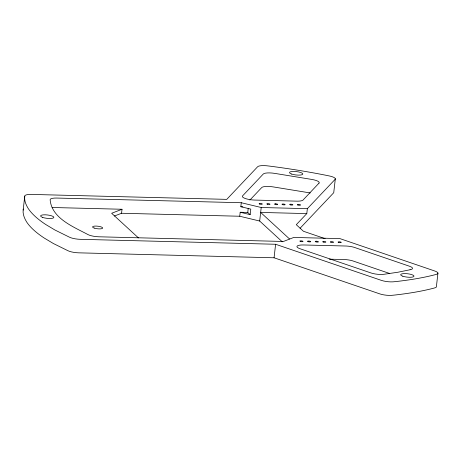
<?xml version="1.0" encoding="UTF-8"?>
<svg xmlns="http://www.w3.org/2000/svg" width="461" height="461" viewBox="0 0 461 461"><rect width="100%" height="100%" fill="white"/><g stroke="black" fill="none" stroke-linecap="round" stroke-linejoin="round"><path stroke-width="0.69" d="M23.43 209.058A9.595 2.432 6.5 0 0 23.217 209.674C22.56 213.95 24.341 218.162 26.508 221.753A227.002 57.602 6.5 0 0 44.268 238.066L53.372 243.523L67.813 250.657A9.595 2.432 6.5 0 0 78.727 252.835L274.065 257.78L379.778 293.882A9.595 2.432 6.5 0 0 391.337 295.368L393.861 295.138A227.002 57.602 6.5 0 0 433.622 288.206L435.345 287.704A9.595 2.432 6.5 0 0 436.411 286.581L437.95 273.056M24.756 196.155C24.099 200.431 25.879 204.644 28.052 208.228A227.002 57.602 6.5 0 0 45.806 224.547L54.911 229.999L69.352 237.133A9.595 2.432 6.5 0 0 80.266 239.317L275.603 244.261L381.316 280.357A9.595 2.432 6.5 0 0 392.881 281.85L395.4 281.613A227.002 57.602 6.5 0 0 435.161 274.687L436.884 274.18A9.595 2.432 6.5 0 0 434.861 271.033L339.93 238.614L293.79 237.444L283.429 241.466L98.936 236.793A9.595 2.432 6.5 0 1 88.028 234.614C73.685 226.881 51.753 218.451 50.134 199.792A9.595 2.432 6.5 0 1 56.784 198.057L241.276 202.725L261.214 207.508L307.354 208.677L335.107 179.364A9.595 2.432 6.5 0 0 330.197 176.142L327.241 175.52A227.002 57.602 6.5 0 0 269.725 166.127L266.539 165.753A9.595 2.432 6.5 0 0 257.653 166.721L226.749 199.365L31.406 194.421A9.595 2.432 6.5 0 0 24.756 196.155L23.171 210.101M241.276 202.725L240.821 206.718L250.79 209.11L250.156 214.642L247.764 212.446L248.237 208.297M114.437 216.019L121.56 213.259L122.015 209.259L55.7 207.583A9.595 2.432 6.5 0 0 52.128 207.732M282.27 241.795L259.676 221.032L239.732 216.244L240.193 212.25L247.764 212.446M259.676 221.032L261.214 207.508M274.065 257.78L275.603 244.261M325.126 238.665L303.424 231.255L296.285 224.691L306.796 213.593L307.354 208.677M335.326 178.753L333.781 192.272A9.595 2.432 6.5 0 1 333.568 192.888L300.082 228.253M249.897 200.051L261.739 187.541A9.595 2.432 6.5 0 1 273.102 186.889L310.218 192.946M122.015 209.259L111.654 213.282L138.444 237.899M240.821 206.718L242.884 206.77M306.796 213.593L260.655 212.429L289.554 238.982M121.56 213.259L239.732 216.244M329.269 259.168L342.875 259.508A9.704 2.461 6.5 0 1 352.463 260.793L389.654 273.5M240.193 212.25L250.156 214.642M319.012 183.121L302.842 200.258A9.704 2.461 6.5 0 1 295.587 201.117L254.737 200.074A9.595 2.432 6.5 0 1 242.555 195.913L263.277 174.022A9.595 2.432 6.5 0 1 274.647 173.371L311.757 179.427A9.595 2.432 6.5 0 1 319.012 183.121M410.048 269.748L397.947 272.232L384.388 274.22A9.595 2.432 6.5 0 1 370.921 272.941L300.036 248.733A9.595 2.432 6.5 0 1 303.597 244.97L344.413 245.984A9.704 2.461 6.5 0 1 354.002 247.275L409.449 266.222A9.595 2.432 6.5 0 1 410.048 269.748M275.638 203.814L275.263 203.82A1.596 0.403 6.5 0 0 274.6 204.217A1.596 0.403 6.5 0 0 276.191 204.667L276.594 204.696A1.596 0.403 6.5 0 0 277.631 204.292A1.596 0.403 6.5 0 0 275.638 203.814M316.35 241.224L315.975 241.23A1.596 0.403 6.5 0 0 315.312 241.627A1.596 0.403 6.5 0 0 316.897 242.077L317.306 242.106A1.596 0.403 6.5 0 0 318.344 241.702A1.596 0.403 6.5 0 0 316.35 241.224M330.906 242.232A1.596 0.403 6.5 0 0 333.534 242.302A1.596 0.403 6.5 0 0 331.499 241.604A1.596 0.403 6.5 0 0 330.906 242.232M338.605 242.428A1.596 0.403 6.5 0 0 341.226 242.498A1.596 0.403 6.5 0 0 339.198 241.8A1.596 0.403 6.5 0 0 338.605 242.428M42.706 217.431A6.713 1.706 6.5 0 0 53.724 217.713A6.713 1.706 6.5 0 0 45.195 214.803A6.713 1.706 6.5 0 0 42.706 217.431M94.205 228.08A5.117 1.297 6.5 0 0 102.601 228.293A5.117 1.297 6.5 0 0 96.101 226.074A5.117 1.297 6.5 0 0 94.205 228.08M291.652 174.062A6.713 1.706 6.5 0 0 302.675 174.344A6.713 1.706 6.5 0 0 294.147 171.429A6.713 1.706 6.5 0 0 291.652 174.062M267.351 204.246A1.596 0.403 6.5 0 0 269.973 204.309A1.596 0.403 6.5 0 0 267.945 203.618A1.596 0.403 6.5 0 0 267.351 204.246M259.652 204.05A1.596 0.403 6.5 0 0 262.274 204.119A1.596 0.403 6.5 0 0 260.246 203.422A1.596 0.403 6.5 0 0 259.652 204.05M282.501 204.626A1.596 0.403 6.5 0 0 285.123 204.696A1.596 0.403 6.5 0 0 283.094 204.004A1.596 0.403 6.5 0 0 282.501 204.626M323.213 242.037A1.596 0.403 6.5 0 0 325.835 242.106A1.596 0.403 6.5 0 0 323.806 241.414A1.596 0.403 6.5 0 0 323.213 242.037M402.822 276.22A6.713 1.706 6.5 0 0 413.845 276.502A6.713 1.706 6.5 0 0 405.317 273.586A6.713 1.706 6.5 0 0 402.822 276.22M297.892 205.018A1.596 0.403 6.5 0 0 300.514 205.087A1.596 0.403 6.5 0 0 298.486 204.39A1.596 0.403 6.5 0 0 297.892 205.018M290.194 204.822A1.596 0.403 6.5 0 0 292.821 204.891A1.596 0.403 6.5 0 0 290.787 204.194A1.596 0.403 6.5 0 0 290.194 204.822M300.365 241.46A1.596 0.403 6.5 0 0 302.986 241.529A1.596 0.403 6.5 0 0 300.958 240.832A1.596 0.403 6.5 0 0 300.365 241.46M308.057 241.656A1.596 0.403 6.5 0 0 310.685 241.72A1.596 0.403 6.5 0 0 308.651 241.028A1.596 0.403 6.5 0 0 308.057 241.656"/></g></svg>
